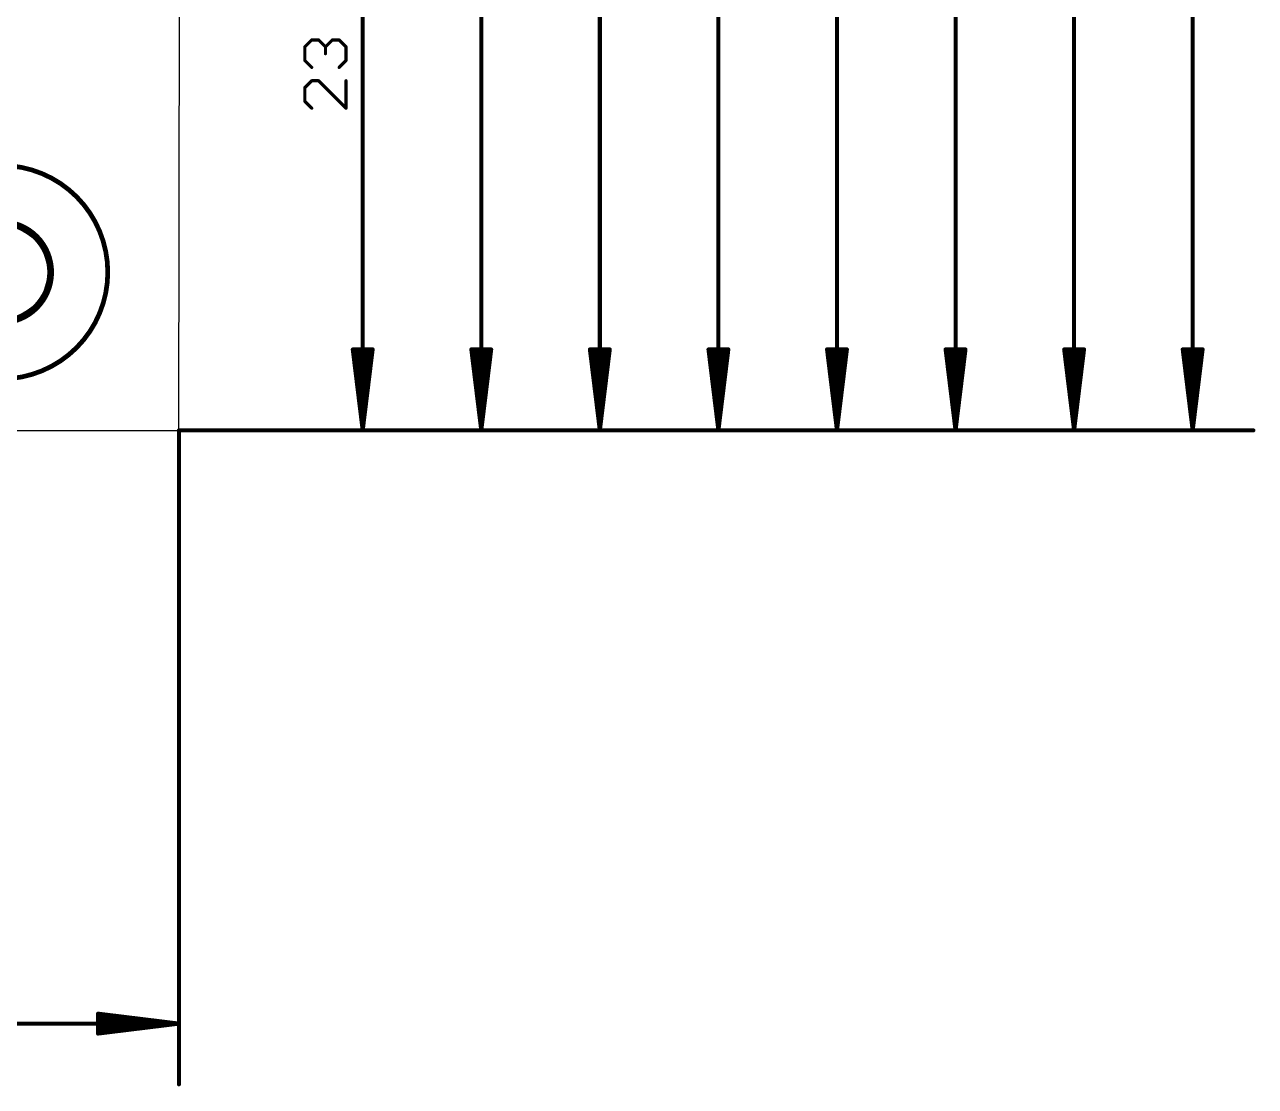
# Model space of a CAD drawing. Extents: x -31 to 85, y -21 to 97.
# Drawn here: x 45.02 to 84.56, y -21.07 to 13.03 of the extents above; entities that cross this region are included whole.
import ezdxf

# ---------------------------------------------------------------- set-up
doc = ezdxf.new("R2010")
doc.units = 0
for name, color, linetype in [('20', 7, 'CONTINUOUS'), ('21', 253, 'CONTINUOUS'), ('47', 253, 'CONTINUOUS')]:
    doc.layers.add(name, color=color, linetype=linetype)

msp = doc.modelspace()

# ---------------------------------------------------------------- linework, layer by layer
at = {"layer": '20'}
for p, q in [((49.9745, 0), (50.1015, 84.9505)), ((0.01, 0), (49.9745, 0))]:
    msp.add_line(p, q, dxfattribs=at)
msp.add_circle((44.2595, 5.08), 1.5, dxfattribs=at)
at = {"layer": '21'}
for points, const_width in [([(44.2595, 1.651, 1), (44.2595, 8.509, 1), (44.2595, 1.651)], 0.1524), ([(44.2595, 3.48, 1), (44.2595, 6.68, 1), (44.2595, 3.48)], 0.2032)]:
    msp.add_lwpolyline(points, format="xyb", dxfattribs=dict(at, const_width=const_width))
at = {"layer": '47'}
for points, const_width in [([(82.55, 0), (82.55, 92.583)], 0.13), ([(78.74, 0), (78.74, 67.7545)], 0.13), ([(74.93, 0), (74.93, 63.5)], 0.13), ([(71.12, 0), (71.12, 45.72)], 0.13), ([(67.31, 0), (67.31, 40.132)], 0.13), ([(63.5, 0), (63.5, 33.02)], 0.13), ([(59.69, 0), (59.69, 29.21)], 0.13), ([(55.88, 0), (55.88, 22.86)], 0.13), ([(54.0217, 12.3179), (54.242, 12.5382)], 0.1016), ([(54.0217, 11.8773), (54.0217, 12.3179)], 0.1016), ([(54.242, 12.5382), (54.4623, 12.5382)], 0.1016), ([(54.4623, 12.5382), (54.6826, 12.3179)], 0.1016), ([(54.6826, 12.3179), (54.903, 12.5382)], 0.1016), ([(54.6826, 12.3179), (54.6826, 12.0976)], 0.1016), ([(54.903, 12.5382), (55.1233, 12.5382)], 0.1016), ([(55.1233, 12.5382), (55.3436, 12.3179)], 0.1016), ([(55.3436, 12.3179), (55.3436, 11.8773)], 0.1016), ([(54.242, 11.6569), (54.0217, 11.8773)], 0.1016), ([(55.3436, 11.8773), (55.1233, 11.6569)], 0.1016), ([(54.242, 11.2285), (54.0217, 11.0082)], 0.1016), ([(54.4623, 11.2285), (54.242, 11.2285)], 0.1016), ([(55.3436, 10.3472), (54.4623, 11.2285)], 0.1016), ([(55.3436, 11.2285), (55.3436, 10.3472)], 0.1016), ([(54.0217, 11.0082), (54.0217, 10.5675)], 0.1016), ([(54.0217, 10.5675), (54.242, 10.3472)], 0.1016), ([(55.88, 0), (55.5608, 2.6)], 0.13), ([(55.5608, 2.6), (56.1992, 2.6)], 0.13), ([(55.88, 0), (55.62, 2.6)], 0.13), ([(55.88, 0), (55.75, 2.6)], 0.13), ([(56.1992, 2.6), (55.88, 0)], 0.13), ([(56.01, 2.6), (55.88, 0)], 0.13), ([(56.14, 2.6), (55.88, 0)], 0.13), ([(59.69, 0), (59.3708, 2.6)], 0.13), ([(59.3708, 2.6), (60.0092, 2.6)], 0.13), ([(59.69, 0), (59.43, 2.6)], 0.13), ([(59.69, 0), (59.56, 2.6)], 0.13), ([(60.0092, 2.6), (59.69, 0)], 0.13), ([(59.82, 2.6), (59.69, 0)], 0.13), ([(59.95, 2.6), (59.69, 0)], 0.13), ([(63.5, 0), (63.1808, 2.6)], 0.13), ([(63.1808, 2.6), (63.8192, 2.6)], 0.13), ([(63.5, 0), (63.24, 2.6)], 0.13), ([(63.5, 0), (63.37, 2.6)], 0.13), ([(63.8192, 2.6), (63.5, 0)], 0.13), ([(63.63, 2.6), (63.5, 0)], 0.13), ([(63.76, 2.6), (63.5, 0)], 0.13), ([(67.31, 0), (66.9908, 2.6)], 0.13), ([(66.9908, 2.6), (67.6292, 2.6)], 0.13), ([(67.31, 0), (67.05, 2.6)], 0.13), ([(67.31, 0), (67.18, 2.6)], 0.13), ([(67.6292, 2.6), (67.31, 0)], 0.13), ([(67.44, 2.6), (67.31, 0)], 0.13), ([(67.57, 2.6), (67.31, 0)], 0.13), ([(71.12, 0), (70.8008, 2.6)], 0.13), ([(70.8008, 2.6), (71.4392, 2.6)], 0.13), ([(71.12, 0), (70.86, 2.6)], 0.13), ([(71.12, 0), (70.99, 2.6)], 0.13), ([(71.4392, 2.6), (71.12, 0)], 0.13), ([(71.25, 2.6), (71.12, 0)], 0.13), ([(71.38, 2.6), (71.12, 0)], 0.13), ([(74.93, 0), (74.6108, 2.6)], 0.13), ([(74.6108, 2.6), (75.2492, 2.6)], 0.13), ([(74.93, 0), (74.67, 2.6)], 0.13), ([(74.93, 0), (74.8, 2.6)], 0.13), ([(75.2492, 2.6), (74.93, 0)], 0.13), ([(75.06, 2.6), (74.93, 0)], 0.13), ([(75.19, 2.6), (74.93, 0)], 0.13), ([(78.74, 0), (78.4208, 2.6)], 0.13), ([(78.4208, 2.6), (79.0592, 2.6)], 0.13), ([(78.74, 0), (78.48, 2.6)], 0.13), ([(78.74, 0), (78.61, 2.6)], 0.13), ([(79.0592, 2.6), (78.74, 0)], 0.13), ([(78.87, 2.6), (78.74, 0)], 0.13), ([(79, 2.6), (78.74, 0)], 0.13), ([(82.55, 0), (82.2308, 2.6)], 0.13), ([(82.2308, 2.6), (82.8692, 2.6)], 0.13), ([(82.55, 0), (82.29, 2.6)], 0.13), ([(82.55, 0), (82.42, 2.6)], 0.13), ([(82.8692, 2.6), (82.55, 0)], 0.13), ([(82.68, 2.6), (82.55, 0)], 0.13), ([(82.81, 2.6), (82.55, 0)], 0.13), ([(49.9745, 0), (49.9745, -21)], 0.13), ([(49.9745, 0), (57.83, 0)], 0.13), ([(49.9745, 0), (61.64, 0)], 0.13), ([(49.9745, 0), (65.45, 0)], 0.13), ([(49.9745, 0), (69.26, 0)], 0.13), ([(49.9745, 0), (73.07, 0)], 0.13), ([(49.9745, 0), (76.88, 0)], 0.13), ([(49.9745, 0), (80.69, 0)], 0.13), ([(49.9745, 0), (84.5, 0)], 0.13), ([(49.9745, -19.05), (47.3745, -18.7308)], 0.13), ([(47.3745, -18.7308), (47.3745, -19.3692)], 0.13), ([(49.9745, -19.05), (47.3745, -18.79)], 0.13), ([(49.9745, -19.05), (47.3745, -18.92)], 0.13), ([(0.01, -19.05), (49.9745, -19.05)], 0.13), ([(47.3745, -19.3692), (49.9745, -19.05)], 0.13), ([(47.3745, -19.18), (49.9745, -19.05)], 0.13), ([(47.3745, -19.31), (49.9745, -19.05)], 0.13)]:
    msp.add_lwpolyline(points, dxfattribs=dict(at, const_width=const_width))
for points, const_width in [([(54.0037, 12.3359, 1), (54.0396, 12.2999)], 0.0508), ([(54.0471, 12.3179, 1), (53.9963, 12.3179)], 0.0508), ([(54.242, 12.5636, 1), (54.242, 12.5128)], 0.0508), ([(54.26, 12.5203, 1), (54.224, 12.5562)], 0.0508), ([(54.4803, 12.5562, 1), (54.4444, 12.5203)], 0.0508), ([(54.4623, 12.5128, 1), (54.4623, 12.5636)], 0.0508), ([(54.708, 12.3179, 1), (54.6572, 12.3179)], 0.0508), ([(54.6647, 12.3359, 1), (54.7006, 12.2999)], 0.0508), ([(54.6647, 12.2999, 1), (54.7006, 12.3359)], 0.0508), ([(54.903, 12.5636, 1), (54.903, 12.5128)], 0.0508), ([(54.9209, 12.5203, 1), (54.885, 12.5562)], 0.0508), ([(55.1412, 12.5562, 1), (55.1053, 12.5203)], 0.0508), ([(55.1233, 12.5128, 1), (55.1233, 12.5636)], 0.0508), ([(55.369, 12.3179, 1), (55.3182, 12.3179)], 0.0508), ([(55.3256, 12.2999, 1), (55.3616, 12.3359)], 0.0508), ([(54.0396, 11.8952, 1), (54.0037, 11.8593)], 0.0508), ([(53.9963, 11.8773, 1), (54.0471, 11.8773)], 0.0508), ([(54.6572, 12.0976, 1), (54.708, 12.0976)], 0.0508), ([(55.3182, 11.8773, 1), (55.369, 11.8773)], 0.0508), ([(55.3616, 11.8593, 1), (55.3256, 11.8952)], 0.0508), ([(54.224, 11.639, 1), (54.26, 11.6749)], 0.0508), ([(55.1053, 11.6749, 1), (55.1412, 11.639)], 0.0508), ([(54.242, 11.2539, 1), (54.242, 11.2031)], 0.0508), ([(54.26, 11.2105, 1), (54.224, 11.2465)], 0.0508), ([(54.4803, 11.2465, 1), (54.4444, 11.2105)], 0.0508), ([(54.4623, 11.2031, 1), (54.4623, 11.2539)], 0.0508), ([(55.369, 11.2285, 1), (55.3182, 11.2285)], 0.0508), ([(54.0471, 11.0082, 1), (53.9963, 11.0082)], 0.0508), ([(54.0037, 11.0261, 1), (54.0396, 10.9902)], 0.0508), ([(54.0396, 10.5855, 1), (54.0037, 10.5496)], 0.0508), ([(53.9963, 10.5675, 1), (54.0471, 10.5675)], 0.0508), ([(54.224, 10.3293, 1), (54.26, 10.3652)], 0.0508), ([(55.3182, 10.3472, 1), (55.369, 10.3472)], 0.0508), ([(55.3256, 10.3293, 1), (55.3616, 10.3652)], 0.0508), ([(55.593, 2.604, 1), (55.5285, 2.596)], 0.065), ([(55.5608, 2.6325, 1), (55.5608, 2.5675)], 0.065), ([(55.6523, 2.6032, 1), (55.5877, 2.5968)], 0.065), ([(55.7825, 2.6016, 1), (55.7175, 2.5984)], 0.065), ([(56.0425, 2.5984, 1), (55.9775, 2.6016)], 0.065), ([(56.1723, 2.5968, 1), (56.1077, 2.6032)], 0.065), ([(56.2315, 2.596, 1), (56.167, 2.604)], 0.065), ([(56.1992, 2.5675, 1), (56.1992, 2.6325)], 0.065), ([(59.403, 2.604, 1), (59.3385, 2.596)], 0.065), ([(59.3708, 2.6325, 1), (59.3708, 2.5675)], 0.065), ([(59.4623, 2.6032, 1), (59.3977, 2.5968)], 0.065), ([(59.5925, 2.6016, 1), (59.5275, 2.5984)], 0.065), ([(59.8525, 2.5984, 1), (59.7875, 2.6016)], 0.065), ([(59.9823, 2.5968, 1), (59.9177, 2.6032)], 0.065), ([(60.0415, 2.596, 1), (59.977, 2.604)], 0.065), ([(60.0092, 2.5675, 1), (60.0092, 2.6325)], 0.065), ([(63.213, 2.604, 1), (63.1485, 2.596)], 0.065), ([(63.1808, 2.6325, 1), (63.1808, 2.5675)], 0.065), ([(63.2723, 2.6032, 1), (63.2077, 2.5968)], 0.065), ([(63.4025, 2.6016, 1), (63.3375, 2.5984)], 0.065), ([(63.6625, 2.5984, 1), (63.5975, 2.6016)], 0.065), ([(63.7923, 2.5968, 1), (63.7277, 2.6032)], 0.065), ([(63.8515, 2.596, 1), (63.787, 2.604)], 0.065), ([(63.8192, 2.5675, 1), (63.8192, 2.6325)], 0.065), ([(67.023, 2.604, 1), (66.9585, 2.596)], 0.065), ([(66.9908, 2.6325, 1), (66.9908, 2.5675)], 0.065), ([(67.0823, 2.6032, 1), (67.0177, 2.5968)], 0.065), ([(67.2125, 2.6016, 1), (67.1475, 2.5984)], 0.065), ([(67.4725, 2.5984, 1), (67.4075, 2.6016)], 0.065), ([(67.6023, 2.5968, 1), (67.5377, 2.6032)], 0.065), ([(67.6615, 2.596, 1), (67.597, 2.604)], 0.065), ([(67.6292, 2.5675, 1), (67.6292, 2.6325)], 0.065), ([(70.833, 2.604, 1), (70.7685, 2.596)], 0.065), ([(70.8008, 2.6325, 1), (70.8008, 2.5675)], 0.065), ([(70.8923, 2.6032, 1), (70.8277, 2.5968)], 0.065), ([(71.0225, 2.6016, 1), (70.9575, 2.5984)], 0.065), ([(71.2825, 2.5984, 1), (71.2175, 2.6016)], 0.065), ([(71.4123, 2.5968, 1), (71.3477, 2.6032)], 0.065), ([(71.4715, 2.596, 1), (71.407, 2.604)], 0.065), ([(71.4392, 2.5675, 1), (71.4392, 2.6325)], 0.065), ([(74.643, 2.604, 1), (74.5785, 2.596)], 0.065), ([(74.6108, 2.6325, 1), (74.6108, 2.5675)], 0.065), ([(74.7023, 2.6032, 1), (74.6377, 2.5968)], 0.065), ([(74.8325, 2.6016, 1), (74.7675, 2.5984)], 0.065), ([(75.0925, 2.5984, 1), (75.0275, 2.6016)], 0.065), ([(75.2223, 2.5968, 1), (75.1577, 2.6032)], 0.065), ([(75.2815, 2.596, 1), (75.217, 2.604)], 0.065), ([(75.2492, 2.5675, 1), (75.2492, 2.6325)], 0.065), ([(78.453, 2.604, 1), (78.3885, 2.596)], 0.065), ([(78.4208, 2.6325, 1), (78.4208, 2.5675)], 0.065), ([(78.5123, 2.6032, 1), (78.4477, 2.5968)], 0.065), ([(78.6425, 2.6016, 1), (78.5775, 2.5984)], 0.065), ([(78.9025, 2.5984, 1), (78.8375, 2.6016)], 0.065), ([(79.0323, 2.5968, 1), (78.9677, 2.6032)], 0.065), ([(79.0915, 2.596, 1), (79.027, 2.604)], 0.065), ([(79.0592, 2.5675, 1), (79.0592, 2.6325)], 0.065), ([(82.263, 2.604, 1), (82.1985, 2.596)], 0.065), ([(82.2308, 2.6325, 1), (82.2308, 2.5675)], 0.065), ([(82.3223, 2.6032, 1), (82.2577, 2.5968)], 0.065), ([(82.4525, 2.6016, 1), (82.3875, 2.5984)], 0.065), ([(82.7125, 2.5984, 1), (82.6475, 2.6016)], 0.065), ([(82.8423, 2.5968, 1), (82.7777, 2.6032)], 0.065), ([(82.9015, 2.596, 1), (82.837, 2.604)], 0.065), ([(82.8692, 2.5675, 1), (82.8692, 2.6325)], 0.065), ([(50.007, 0, 1), (49.942, 0)], 0.065), ([(49.9745, 0.0325, 1), (49.9745, -0.0325)], 0.065), ([(49.9745, 0.0325, 1), (49.9745, -0.0325)], 0.065), ([(49.9745, 0.0325, 1), (49.9745, -0.0325)], 0.065), ([(49.9745, 0.0325, 1), (49.9745, -0.0325)], 0.065), ([(49.9745, 0.0325, 1), (49.9745, -0.0325)], 0.065), ([(49.9745, 0.0325, 1), (49.9745, -0.0325)], 0.065), ([(49.9745, 0.0325, 1), (49.9745, -0.0325)], 0.065), ([(49.9745, 0.0325, 1), (49.9745, -0.0325)], 0.065), ([(55.8477, 0.004, 1), (55.9123, -0.004)], 0.065), ([(55.8477, 0.0032, 1), (55.9123, -0.0032)], 0.065), ([(55.8475, -0.0016, 1), (55.9125, 0.0016)], 0.065), ([(55.8475, 0.0016, 1), (55.9125, -0.0016)], 0.065), ([(55.8475, 0, 1), (55.9125, 0)], 0.065), ([(55.8477, -0.004, 1), (55.9123, 0.004)], 0.065), ([(55.8477, -0.0032, 1), (55.9123, 0.0032)], 0.065), ([(57.83, -0.0325, 1), (57.83, 0.0325)], 0.065), ([(59.6577, 0.004, 1), (59.7223, -0.004)], 0.065), ([(59.6577, 0.0032, 1), (59.7223, -0.0032)], 0.065), ([(59.6575, -0.0016, 1), (59.7225, 0.0016)], 0.065), ([(59.6575, 0.0016, 1), (59.7225, -0.0016)], 0.065), ([(59.6575, 0, 1), (59.7225, 0)], 0.065), ([(59.6577, -0.004, 1), (59.7223, 0.004)], 0.065), ([(59.6577, -0.0032, 1), (59.7223, 0.0032)], 0.065), ([(61.64, -0.0325, 1), (61.64, 0.0325)], 0.065), ([(63.4677, 0.004, 1), (63.5323, -0.004)], 0.065), ([(63.4677, 0.0032, 1), (63.5323, -0.0032)], 0.065), ([(63.4675, -0.0016, 1), (63.5325, 0.0016)], 0.065), ([(63.4675, 0.0016, 1), (63.5325, -0.0016)], 0.065), ([(63.4675, 0, 1), (63.5325, 0)], 0.065), ([(63.4677, -0.004, 1), (63.5323, 0.004)], 0.065), ([(63.4677, -0.0032, 1), (63.5323, 0.0032)], 0.065), ([(65.45, -0.0325, 1), (65.45, 0.0325)], 0.065), ([(67.2777, 0.004, 1), (67.3423, -0.004)], 0.065), ([(67.2777, 0.0032, 1), (67.3423, -0.0032)], 0.065), ([(67.2775, -0.0016, 1), (67.3425, 0.0016)], 0.065), ([(67.2775, 0.0016, 1), (67.3425, -0.0016)], 0.065), ([(67.2775, 0, 1), (67.3425, 0)], 0.065), ([(67.2777, -0.004, 1), (67.3423, 0.004)], 0.065), ([(67.2777, -0.0032, 1), (67.3423, 0.0032)], 0.065), ([(69.26, -0.0325, 1), (69.26, 0.0325)], 0.065), ([(71.0877, 0.004, 1), (71.1523, -0.004)], 0.065), ([(71.0877, 0.0032, 1), (71.1523, -0.0032)], 0.065), ([(71.0875, -0.0016, 1), (71.1525, 0.0016)], 0.065), ([(71.0875, 0.0016, 1), (71.1525, -0.0016)], 0.065), ([(71.0875, 0, 1), (71.1525, 0)], 0.065), ([(71.0877, -0.004, 1), (71.1523, 0.004)], 0.065), ([(71.0877, -0.0032, 1), (71.1523, 0.0032)], 0.065), ([(73.07, -0.0325, 1), (73.07, 0.0325)], 0.065), ([(74.8977, 0.004, 1), (74.9623, -0.004)], 0.065), ([(74.8977, 0.0032, 1), (74.9623, -0.0032)], 0.065), ([(74.8975, -0.0016, 1), (74.9625, 0.0016)], 0.065), ([(74.8975, 0.0016, 1), (74.9625, -0.0016)], 0.065), ([(74.8975, 0, 1), (74.9625, 0)], 0.065), ([(74.8977, -0.004, 1), (74.9623, 0.004)], 0.065), ([(74.8977, -0.0032, 1), (74.9623, 0.0032)], 0.065), ([(76.88, -0.0325, 1), (76.88, 0.0325)], 0.065), ([(78.7077, 0.004, 1), (78.7723, -0.004)], 0.065), ([(78.7077, 0.0032, 1), (78.7723, -0.0032)], 0.065), ([(78.7075, -0.0016, 1), (78.7725, 0.0016)], 0.065), ([(78.7075, 0.0016, 1), (78.7725, -0.0016)], 0.065), ([(78.7075, 0, 1), (78.7725, 0)], 0.065), ([(78.7077, -0.004, 1), (78.7723, 0.004)], 0.065), ([(78.7077, -0.0032, 1), (78.7723, 0.0032)], 0.065), ([(80.69, -0.0325, 1), (80.69, 0.0325)], 0.065), ([(82.5177, 0.004, 1), (82.5823, -0.004)], 0.065), ([(82.5177, 0.0032, 1), (82.5823, -0.0032)], 0.065), ([(82.5175, -0.0016, 1), (82.5825, 0.0016)], 0.065), ([(82.5175, 0.0016, 1), (82.5825, -0.0016)], 0.065), ([(82.5175, 0, 1), (82.5825, 0)], 0.065), ([(82.5177, -0.004, 1), (82.5823, 0.004)], 0.065), ([(82.5177, -0.0032, 1), (82.5823, 0.0032)], 0.065), ([(84.5, -0.0325, 1), (84.5, 0.0325)], 0.065), ([(47.3785, -18.6985, 1), (47.3705, -18.763)], 0.065), ([(47.407, -18.7308, 1), (47.342, -18.7308)], 0.065), ([(47.3777, -18.7577, 1), (47.3713, -18.8223)], 0.065), ([(47.3761, -18.8875, 1), (47.3729, -18.9525)], 0.065), ([(47.3729, -19.1475, 1), (47.3761, -19.2125)], 0.065), ([(47.3713, -19.2777, 1), (47.3777, -19.3423)], 0.065), ([(47.3705, -19.337, 1), (47.3785, -19.4015)], 0.065), ([(47.342, -19.3692, 1), (47.407, -19.3692)], 0.065), ([(49.9785, -19.0823, 1), (49.9705, -19.0177)], 0.065), ([(49.9705, -19.0823, 1), (49.9785, -19.0177)], 0.065), ([(49.9777, -19.0823, 1), (49.9713, -19.0177)], 0.065), ([(49.9713, -19.0823, 1), (49.9777, -19.0177)], 0.065), ([(49.9729, -19.0825, 1), (49.9761, -19.0175)], 0.065), ([(49.9761, -19.0825, 1), (49.9729, -19.0175)], 0.065), ([(49.9745, -19.0825, 1), (49.9745, -19.0175)], 0.065), ([(49.942, -21, 1), (50.007, -21)], 0.065)]:
    msp.add_lwpolyline(points, format="xyb", dxfattribs=dict(at, const_width=const_width))

doc.saveas('drawing.dxf')
